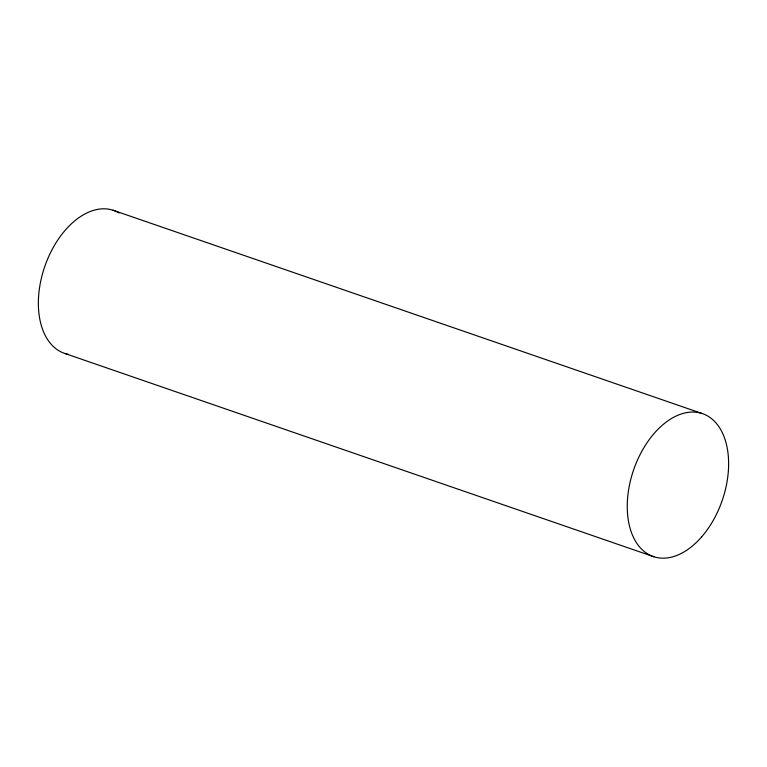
<?xml version="1.0" encoding="UTF-8"?>
<svg xmlns="http://www.w3.org/2000/svg" width="767" height="767" viewBox="0 0 767 767"><rect width="100%" height="100%" fill="white"/><g stroke="black" fill="none" stroke-linecap="round" stroke-linejoin="round"><path stroke-width="1.15" d="M112.998 210.206L701.91 413.461M65.09 353.539L654.002 556.794M68.34 354.373A75.569 46.864 -71 0 1 45.243 265.161A75.569 46.864 -71 0 1 119.115 212.948M701.527 537.025A75.569 46.864 -71 0 0 705.036 414.65A75.569 46.864 -71 0 0 627.291 503.708A75.569 46.864 -71 0 0 701.527 537.025"/></g></svg>
